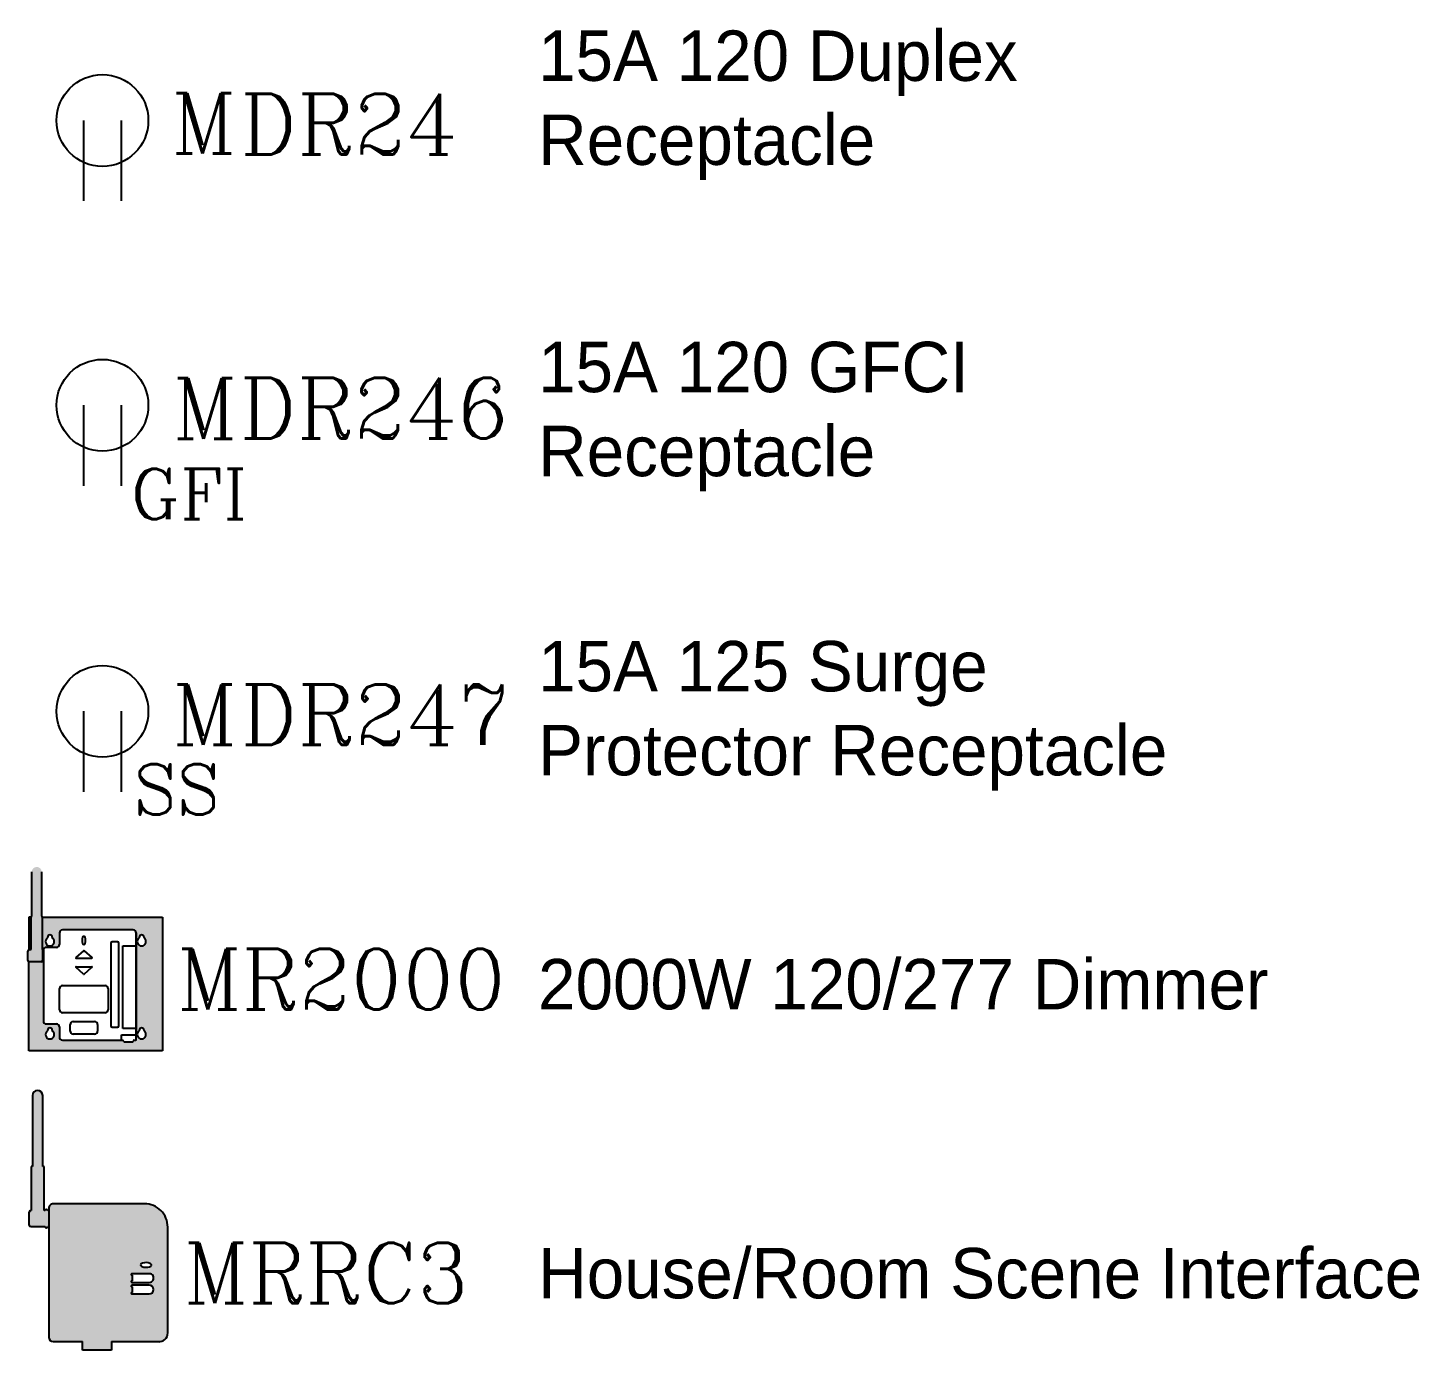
# Paper-space layout 'Miro' of a CAD drawing. Header units: inches. Extents: x 0.5 to 11.4, y -2.9 to 8.1.
# Drawn here: x 7.22 to 9.916, y -0.034 to 2.529 of the extents above; entities that cross this region are included whole.
import ezdxf

# ---------------------------------------------------------------- set-up
doc = ezdxf.new("R2010")
doc.units = ezdxf.units.IN
doc.header["$MEASUREMENT"] = 0
doc.layers.add('WATTSTOPPER', color=160, linetype='Continuous')

# ---------------------------------------------------------------- blocks, each defined once
blk = doc.blocks.new('key_MDR24')
at = {"layer": 'WATTSTOPPER'}
for p, q in [((-0.0366, 0), (-0.0366, -0.1559)), ((0.0366, 0), (0.0366, -0.1559))]:
    blk.add_line(p, q, dxfattribs=at)
blk.add_circle((0, 0), 0.0889, dxfattribs=at)
for s, height, p in [('15A 120 Duplex', 0.097656, (0.8441, 0.0768)), ('Receptacle', 0.09766, (0.8441, -0.086))]:
    blk.add_text(s, height=height, dxfattribs=at).set_placement(p)
at = {"layer": 'WATTSTOPPER', "char_height": 0.117188, "attachment_point": 1}
for s, insert, width in [('{\\Fcomplex.shx|c0;M}', (0.1338, 0.053), 0.332902), ('{\\Fcomplex.shx|c0;DR24}', (0.2669, 0.0516), 1.241071)]:
    blk.add_mtext(s, dxfattribs=dict(at, insert=insert, width=width))
blk = doc.blocks.new('key_MDR246')
at = {"layer": 'WATTSTOPPER'}
for p, q in [((-0.0366, 0), (-0.0366, -0.1559)), ((0.0366, 0), (0.0366, -0.1559))]:
    blk.add_line(p, q, dxfattribs=at)
blk.add_circle((0, 0), 0.0889, dxfattribs=at)
for s, height, p in [('15A 120 GFCI', 0.097656, (0.8441, 0.0254)), ('Receptacle', 0.09766, (0.8441, -0.1374))]:
    blk.add_text(s, height=height, dxfattribs=at).set_placement(p)
at = {"layer": 'WATTSTOPPER', "attachment_point": 1}
for s, insert, char_height, width in [('{\\Fcomplex.shx|c0;M}', (0.1359, 0.0523), 0.117188, 0.332902), ('{\\Fcomplex.shx|c0;DR246}', (0.2662, 0.053), 0.117188, 1.241071), ('{\\Fcomplex|c0;GFI}', (0.0543, -0.1229), 0.097656, 0.277418)]:
    blk.add_mtext(s, dxfattribs=dict(at, insert=insert, char_height=char_height, width=width))
blk = doc.blocks.new('key_MDR247')
at = {"layer": 'WATTSTOPPER'}
for p, q in [((-0.0366, 0), (-0.0366, -0.1559)), ((0.0366, 0), (0.0366, -0.1559))]:
    blk.add_line(p, q, dxfattribs=at)
blk.add_circle((0, 0), 0.0889, dxfattribs=at)
for s, p in [('15A 125 Surge', (0.8441, 0.0387)), ('Protector Receptacle', (0.8441, -0.124))]:
    blk.add_text(s, height=0.097656, dxfattribs=at).set_placement(p)
at = {"layer": 'WATTSTOPPER', "attachment_point": 1}
for s, insert, char_height, width in [('{\\Fcomplex.shx|c0;M}', (0.1352, 0.0523), 0.117188, 0.332902), ('{\\Fcomplex.shx|c0;DR247}', (0.2676, 0.0523), 0.117188, 1.241071), ('{\\Fcomplex|c0;SS}', (0.0602, -0.1024), 0.097656, 0.277418)]:
    blk.add_mtext(s, dxfattribs=dict(at, insert=insert, char_height=char_height, width=width))
blk = doc.blocks.new('key_MR2000')
at = {"layer": 'WATTSTOPPER'}
h = blk.add_hatch(color=256, dxfattribs=at)
h.paths.add_polyline_path([(0.1164, 0.1125), (-0.1164, 0.1125), (-0.1164, 0.0498), (-0.116, 0.0498), (-0.116, 0.0288, -0.414214), (-0.1189, 0.0259), (-0.1416, 0.0259, -0.089914), (-0.1426, 0.0261), (-0.1426, -0.1464), (0.1164, -0.1464)])
h.paths.add_polyline_path([(0.0655, -0.1151), (0.0655, -0.1244, -0.414214), (0.0644, -0.1256), (0.0618, -0.1256, 0.414214), (0.0601, -0.1273), (0.0601, -0.1277, -0.414214), (0.0589, -0.1289), (0.0423, -0.1289, -0.414214), (0.0411, -0.1277), (0.0411, -0.1273, 0.414214), (0.0393, -0.1255), (-0.0776, -0.1255, -0.414214), (-0.0834, -0.1197), (-0.0834, -0.1001, 0.414214), (-0.0892, -0.0943), (-0.1086, -0.0943, -0.414214), (-0.1144, -0.0885), (-0.1144, -0.0144), (-0.1144, 0.0483, -0.414214), (-0.1086, 0.0541), (-0.089, 0.0541, 0.414214), (-0.0832, 0.0599), (-0.0832, 0.0822, -0.414214), (-0.0774, 0.088), (0.0597, 0.088, -0.414214), (0.0655, 0.0822)], flags=16)
h.paths.add_polyline_path([(0.0714, 0.0724), (0.0714, 0.0737, -1), (0.0806, 0.0737), (0.0806, 0.0724, -3.379802)], flags=16)
h.paths.add_polyline_path([(0.0806, -0.1065), (0.0806, -0.1078, -3.379802), (0.0714, -0.1078), (0.0714, -0.1065, -1)], flags=16)
h.paths.add_polyline_path([(-0.1063, 0.0724), (-0.1063, 0.0737, -1), (-0.0971, 0.0737), (-0.0971, 0.0724, -3.379802)], flags=16)
h.paths.add_polyline_path([(-0.0971, -0.1065), (-0.0971, -0.1078, -3.379802), (-0.1063, -0.1078), (-0.1063, -0.1065, -1)], flags=16)
h.paths.add_polyline_path([(-0.1382, 0.1125), (-0.1426, 0.1125), (-0.1426, 0.0496, -0.089914), (-0.1416, 0.0498), (-0.1382, 0.0498)], flags=17)
h.paths.add_polyline_path([(-0.1164, 0.1128, 0.258331), (-0.1177, 0.1152), (-0.1177, 0.2004, 1), (-0.1369, 0.2004), (-0.1369, 0.1152, 0.285545), (-0.1382, 0.1125), (-0.1382, 0.1125), (-0.1382, 0.0498), (-0.1416, 0.0498, 0.414214), (-0.1445, 0.0469), (-0.1445, 0.0288, 0.414214), (-0.1416, 0.0259), (-0.1189, 0.0259, 0.414214), (-0.116, 0.0288), (-0.116, 0.0498), (-0.1164, 0.0498)])
for p, q in [((-0.1369, 0.1152), (-0.1369, 0.2004)), ((-0.1177, 0.2004), (-0.1177, 0.1152)), ((-0.1382, 0.1125), (-0.1426, 0.1125)), ((-0.1426, 0.1125), (-0.1426, 0.0496)), ((-0.1382, 0.0498), (-0.1382, 0.1128)), ((-0.1164, 0.1128), (-0.1164, 0.0498)), ((-0.1164, 0.1125), (0.1164, 0.1125)), ((0.1164, 0.1125), (0.1164, -0.1464)), ((-0.0832, 0.0822), (-0.0832, 0.0599)), ((0.0597, 0.088), (-0.0774, 0.088)), ((0.0655, -0.1244), (0.0655, 0.0822)), ((0.0655, 0.0822), (0.0655, -0.1151)), ((-0.089, 0.0541), (-0.1086, 0.0541)), ((-0.1063, 0.0737), (-0.1063, 0.0724)), ((-0.0971, 0.0737), (-0.0971, 0.0724)), ((0.0161, 0.0621), (0.0161, -0.0977)), ((0.0291, 0.065), (0.019, 0.065)), ((0.032, -0.0977), (0.032, 0.0621)), ((0.0397, -0.1031), (0.0397, 0.0572)), ((0.0397, 0.0572), (0.0487, 0.0572)), ((0.0487, 0.0572), (0.0655, 0.0572)), ((0.0714, 0.0737), (0.0714, 0.0724)), ((0.0806, 0.0737), (0.0806, 0.0724)), ((-0.1445, 0.0288), (-0.1445, 0.0469)), ((-0.1416, 0.0498), (-0.1382, 0.0498)), ((-0.1164, 0.0498), (-0.116, 0.0498)), ((-0.116, 0.0498), (-0.116, 0.0288)), ((-0.1144, 0.0483), (-0.1144, -0.0144)), ((-0.0367, 0.0475), (-0.0515, 0.0344)), ((-0.0511, 0.0334), (-0.0207, 0.0334)), ((-0.0352, 0.0475), (-0.0204, 0.0344)), ((-0.1426, -0.1464), (-0.1426, 0.0261)), ((-0.1189, 0.0259), (-0.1416, 0.0259)), ((-0.0367, 0.0024), (-0.0515, 0.0155)), ((-0.0511, 0.0165), (-0.0207, 0.0165)), ((-0.0352, 0.0024), (-0.0204, 0.0155)), ((-0.1144, -0.0144), (-0.1144, -0.0885)), ((-0.0829, -0.0669), (-0.0829, -0.0258)), ((-0.0771, -0.02), (0.0052, -0.02)), ((0.011, -0.0258), (0.011, -0.0669)), ((0.0052, -0.0727), (-0.0771, -0.0727)), ((-0.1086, -0.0943), (-0.0892, -0.0943)), ((-0.1063, -0.1065), (-0.1063, -0.1078)), ((-0.0971, -0.1065), (-0.0971, -0.1078)), ((-0.0834, -0.1001), (-0.0834, -0.1197)), ((-0.0626, -0.1081), (-0.0626, -0.0956)), ((-0.0568, -0.0898), (-0.0151, -0.0898)), ((-0.0093, -0.0956), (-0.0093, -0.1081)), ((0.019, -0.1006), (0.0291, -0.1006)), ((0.0655, -0.1031), (0.0397, -0.1031)), ((0.0714, -0.1065), (0.0714, -0.1078)), ((0.0806, -0.1065), (0.0806, -0.1078)), ((-0.0776, -0.1255), (0.0393, -0.1255)), ((-0.0151, -0.114), (-0.0568, -0.114)), ((0.0367, -0.1255), (0.0367, -0.1151)), ((0.0367, -0.1151), (0.0655, -0.1151)), ((0.0411, -0.1273), (0.0411, -0.1277)), ((0.0423, -0.1289), (0.0589, -0.1289)), ((0.0601, -0.1277), (0.0601, -0.1273)), ((0.0618, -0.1256), (0.0644, -0.1256)), ((0.1164, -0.1464), (-0.1426, -0.1464))]:
    blk.add_line(p, q, dxfattribs=at)
for centre, radius, start, end in [((-0.1353, 0.1128), 0.0029, 122.0615, 180), ((-0.1193, 0.1128), 0.0029, 360, 57.9385), ((-0.0774, 0.0822), 0.0058, 90, 180), ((0.0597, 0.0822), 0.0058, 0, 90), ((-0.1086, 0.0483), 0.0058, 90, 180), ((-0.1017, 0.0653), 0.00846, 122.9644, 57.0356), ((-0.1017, 0.0737), 0.0046, 0, 180), ((-0.089, 0.0599), 0.0058, 270, 0), ((0.019, 0.0621), 0.0029, 90, 180), ((0.0291, 0.0621), 0.0029, 360, 90), ((0.076, 0.0653), 0.00846, 122.9644, 57.0356), ((0.076, 0.0737), 0.0046, 0, 180), ((-0.1416, 0.0469), 0.0029, 90, 180), ((-0.1416, 0.0288), 0.0029, 180, 270), ((-0.1189, 0.0288), 0.0029, 270, 0), ((-0.0511, 0.0339), 0.00058, 131.5441, 270), ((-0.0359, 0.0466), 0.00116, 48.4559, 131.5441), ((-0.0207, 0.0339), 0.00058, 270, 48.4559), ((-0.0511, 0.016), 0.00058, 90, 228.4559), ((-0.0359, 0.0033), 0.00116, 228.4559, 311.5441), ((-0.0207, 0.016), 0.00058, 311.5441, 90), ((-0.0771, -0.0258), 0.0058, 90, 180), ((0.0052, -0.0258), 0.0058, 360, 90), ((-0.0771, -0.0669), 0.0058, 180, 270), ((0.0052, -0.0669), 0.0058, 270, 0), ((-0.1086, -0.0885), 0.0058, 180, 270), ((-0.1017, -0.1149), 0.00846, 122.9644, 57.0356), ((-0.1017, -0.1065), 0.0046, 0, 180), ((-0.0892, -0.1001), 0.0058, 360, 90), ((-0.0568, -0.0956), 0.0058, 90, 180), ((-0.0151, -0.0956), 0.0058, 360, 90), ((0.019, -0.0977), 0.0029, 180, 270), ((0.0291, -0.0977), 0.0029, 270, 0), ((0.076, -0.1149), 0.00846, 122.9644, 57.0356), ((0.076, -0.1065), 0.0046, 0, 180), ((-0.0776, -0.1197), 0.0058, 180, 270), ((-0.0568, -0.1081), 0.0058, 180, 270), ((-0.0151, -0.1081), 0.0058, 270, 0), ((0.0393, -0.1273), 0.00174, 0, 90), ((0.0423, -0.1277), 0.00116, 180, 270), ((0.0589, -0.1277), 0.00116, 270, 0), ((0.0618, -0.1273), 0.00174, 90, 180), ((0.0644, -0.1244), 0.00116, 270, 0)]:
    blk.add_arc(centre, radius, start, end, dxfattribs=at)
at = {"layer": 'WATTSTOPPER', "extrusion": (0, 0, -1)}
blk.add_ellipse((-0.0359, 0.0677), major_axis=(0, 0.0078), ratio=0.436053, dxfattribs=at)
at = {"layer": 'WATTSTOPPER'}
blk.add_text('2000W 120/277 Dimmer', height=0.097656, dxfattribs=at).set_placement((0.8441, -0.066))
at = {"layer": 'WATTSTOPPER', "insert": (0.1442, 0.0511), "char_height": 0.1172, "width": 0.332937, "attachment_point": 1}
blk.add_mtext('{\\Fcomplex|c0;MR2000}', dxfattribs=at)
at = {"layer": 'WATTSTOPPER', "flags": 1}
blk.add_attdef('WATTSTOPPER', (0.1865, -0.0964), '', height=0.0000313, dxfattribs=at)
blk = doc.blocks.new('key_MRRC3')
at = {"layer": 'WATTSTOPPER'}
h = blk.add_hatch(color=256, dxfattribs=at)
h.paths.add_polyline_path([(-0.1129, 0.2014), (-0.1157, 0.2014), (-0.1157, 0.339, 1), (-0.1353, 0.339), (-0.1353, 0.2014), (-0.1382, 0.2014), (-0.1382, 0.1158), (-0.139, 0.1158, 0.414214), (-0.1418, 0.113), (-0.1418, 0.0877, 0.414214), (-0.139, 0.0849), (-0.1112, 0.0849, 0.852606), (-0.1059, 0.0846), (-0.1039, 0.0846), (-0.1039, 0.1161), (-0.1059, 0.1161, 0.852606), (-0.1112, 0.1158), (-0.1129, 0.1158)])
edge = h.paths.add_edge_path()
edge.add_arc((0.0817, 0.0841), 0.0449, 0.0198, 90)
edge.add_line((0.0817, 0.129), (-0.0955, 0.129))
edge.add_arc((-0.0954, 0.1205), 0.00846, 90.4352, 179.5619)
edge.add_line((-0.1039, 0.1206), (-0.1039, 0.1161))
edge.add_line((-0.1039, 0.1161), (-0.1039, 0.0846))
edge.add_line((-0.1039, 0.0846), (-0.1039, -0.1296))
edge.add_ellipse((-0.0954, -0.1296), major_axis=(0.00786, 0.00314), ratio=0.995592, start_angle=158.2865, end_angle=248.1953)
edge.add_line((-0.0955, -0.138), (-0.0388, -0.138))
edge.add_line((-0.0388, -0.138), (-0.0388, -0.1546))
edge.add_line((-0.0388, -0.1546), (0.0173, -0.1546))
edge.add_line((0.0173, -0.1546), (0.0173, -0.138))
edge.add_line((0.0173, -0.138), (0.1084, -0.138))
edge.add_arc((0.1097, -0.1212), 0.0169, 265.4163, 269.8555)
edge.add_line((0.1097, -0.1381), (0.1097, -0.1381))
edge.add_arc((0.1097, -0.1212), 0.0169, 270, 360)
edge.add_line((0.1266, -0.1212), (0.1266, 0.0841))
h.paths.add_polyline_path([(0.0571, -0.0064), (0.0908, -0.0064, -1.000788), (0.0908, -0.0232), (0.0571, -0.0232, -0.414214), (0.0557, -0.0218), (0.0557, -0.0204), (0.0571, -0.0204, -0.00193), (0.0571, -0.0204), (0.058, -0.0204), (0.058, -0.0092), (0.0557, -0.0092), (0.0557, -0.0078, -0.440707)], flags=16)
h.paths.add_polyline_path([(0.0735, 0.0107), (0.0752, 0.0125), (0.0777, 0.0139), (0.0814, 0.0148), (0.0851, 0.015), (0.0887, 0.0146), (0.0926, 0.0133), (0.0945, 0.0119), (0.0954, 0.0105), (0.095, 0.0098), (0.0938, 0.0085), (0.0913, 0.0071), (0.0877, 0.0062), (0.084, 0.006), (0.0803, 0.0064), (0.0764, 0.0077), (0.0745, 0.0091)], flags=16)
h.paths.add_polyline_path([(0.0571, -0.0288), (0.0908, -0.0288, -1), (0.0908, -0.0457), (0.0571, -0.0457, -0.414214), (0.0557, -0.0443), (0.0557, -0.0429), (0.0571, -0.0429, -0.00193), (0.0571, -0.0429), (0.058, -0.0429), (0.058, -0.0316), (0.0557, -0.0316), (0.0557, -0.0302, -0.440707)], flags=16)
for p, q in [((-0.1353, 0.339), (-0.1353, 0.2014)), ((-0.1157, 0.2014), (-0.1157, 0.339)), ((-0.1382, 0.2014), (-0.1382, 0.1158)), ((-0.1353, 0.2014), (-0.1382, 0.2014)), ((-0.1129, 0.2014), (-0.1157, 0.2014)), ((-0.1129, 0.1158), (-0.1129, 0.2014)), ((-0.1418, 0.0877), (-0.1418, 0.113)), ((-0.139, 0.1158), (-0.1382, 0.1158)), ((-0.1112, 0.1158), (-0.1129, 0.1158)), ((-0.1039, 0.1161), (-0.1059, 0.1161)), ((-0.1039, 0.1206), (-0.1039, 0.1161)), ((-0.1039, 0.1161), (-0.1039, 0.0846)), ((0.0817, 0.129), (-0.0955, 0.129)), ((-0.139, 0.0849), (-0.1112, 0.0849)), ((-0.1039, 0.0846), (-0.1059, 0.0846)), ((-0.1039, 0.0846), (-0.1039, -0.1296)), ((0.1266, -0.1212), (0.1266, 0.0841)), ((0.0752, 0.0125), (0.0735, 0.0107)), ((0.0735, 0.0107), (0.0745, 0.0091)), ((0.0745, 0.0091), (0.0764, 0.0077)), ((0.0777, 0.0139), (0.0752, 0.0125)), ((0.0764, 0.0077), (0.0803, 0.0064)), ((0.0814, 0.0148), (0.0777, 0.0139)), ((0.0803, 0.0064), (0.084, 0.006)), ((0.0851, 0.015), (0.0814, 0.0148)), ((0.084, 0.006), (0.0877, 0.0062)), ((0.0887, 0.0146), (0.0851, 0.015)), ((0.0877, 0.0062), (0.0913, 0.0071)), ((0.0926, 0.0133), (0.0887, 0.0146)), ((0.0913, 0.0071), (0.0938, 0.0085)), ((0.0945, 0.0119), (0.0926, 0.0133)), ((0.0938, 0.0085), (0.095, 0.0098)), ((0.0954, 0.0105), (0.0945, 0.0119)), ((0.095, 0.0098), (0.0954, 0.0105)), ((0.0557, -0.0078), (0.0557, -0.0092)), ((0.058, -0.0092), (0.0557, -0.0092)), ((0.0557, -0.0204), (0.058, -0.0204)), ((0.0557, -0.0204), (0.0557, -0.0218)), ((0.0908, -0.0064), (0.0571, -0.0064)), ((0.0571, -0.0232), (0.0908, -0.0232)), ((0.058, -0.0204), (0.058, -0.0092)), ((0.0557, -0.0302), (0.0557, -0.0316)), ((0.058, -0.0316), (0.0557, -0.0316)), ((0.0557, -0.0429), (0.058, -0.0429)), ((0.0557, -0.0429), (0.0557, -0.0443)), ((0.0908, -0.0288), (0.057, -0.0288)), ((0.0571, -0.0457), (0.0908, -0.0457)), ((0.058, -0.0429), (0.058, -0.0316)), ((-0.0955, -0.138), (-0.0388, -0.138)), ((-0.0388, -0.1546), (-0.0388, -0.138)), ((0.0173, -0.1546), (-0.0388, -0.1546)), ((0.0173, -0.138), (0.1098, -0.138)), ((0.0173, -0.138), (0.0173, -0.1546)), ((0.0668, -0.138), (0.1097, -0.1381))]:
    blk.add_line(p, q, dxfattribs=at)
for centre, radius, start, end in [((-0.1255, 0.339), 0.00983, 0, 180), ((-0.139, 0.113), 0.00281, 90, 180), ((-0.1085, 0.1155), 0.00267, 12.1532, 173.9577), ((-0.0954, 0.1205), 0.00846, 89.5648, 180.4381), ((0.0817, 0.0841), 0.0449, 359.9802, 90), ((-0.139, 0.0877), 0.00281, 180, 270), ((-0.1085, 0.0852), 0.00267, 186.0423, 347.8468), ((0.0571, -0.0077), 0.00135, 87.4309, 182.5647), ((0.0571, -0.0218), 0.0014, 180, 270), ((0.0571, -0.0218), 0.0014, 89.7788, 90.2212), ((0.0908, -0.0148), 0.00842, 269.9097, 90), ((0.0571, -0.0302), 0.00135, 87.4309, 182.5647), ((0.0571, -0.0443), 0.0014, 180, 270), ((0.0571, -0.0443), 0.0014, 89.7788, 90.2212), ((0.0908, -0.0372), 0.00842, 270, 90), ((0.1097, -0.1212), 0.0169, 265.4163, 0)]:
    blk.add_arc(centre, radius, start, end, dxfattribs=at)
blk.add_ellipse((-0.0954, -0.1296), major_axis=(0.00786, 0.00314), ratio=0.995592, start_param=2.762621, end_param=4.331825, dxfattribs=at)
blk.add_text('House/Room Scene Interface', height=0.097656, dxfattribs=at).set_placement((0.8441, -0.0541))
at = {"layer": 'WATTSTOPPER', "insert": (0.1573, 0.0535), "char_height": 0.1172, "width": 0.332937, "attachment_point": 1}
blk.add_mtext('{\\Fcomplex|c0;MRRC3}', dxfattribs=at)
at = {"layer": 'WATTSTOPPER', "flags": 1}
blk.add_attdef('WATTSTOPPER', (0.1871, -0.1072), '', height=0.0000313, dxfattribs=at)

psp = doc.layouts.new('Miro')

# ---------------------------------------------------------------- block references
at = {"layer": 'WATTSTOPPER'}
for name, p in [('key_MDR24', (7.3647, 2.3491)), ('key_MDR246', (7.3647, 1.7973)), ('key_MDR247', (7.3647, 1.2043)), ('key_MR2000', (7.3647, 0.6928)), ('key_MRRC3', (7.3647, 0.121))]:
    psp.add_blockref(name, p, dxfattribs=at)

doc.saveas('drawing.dxf')
